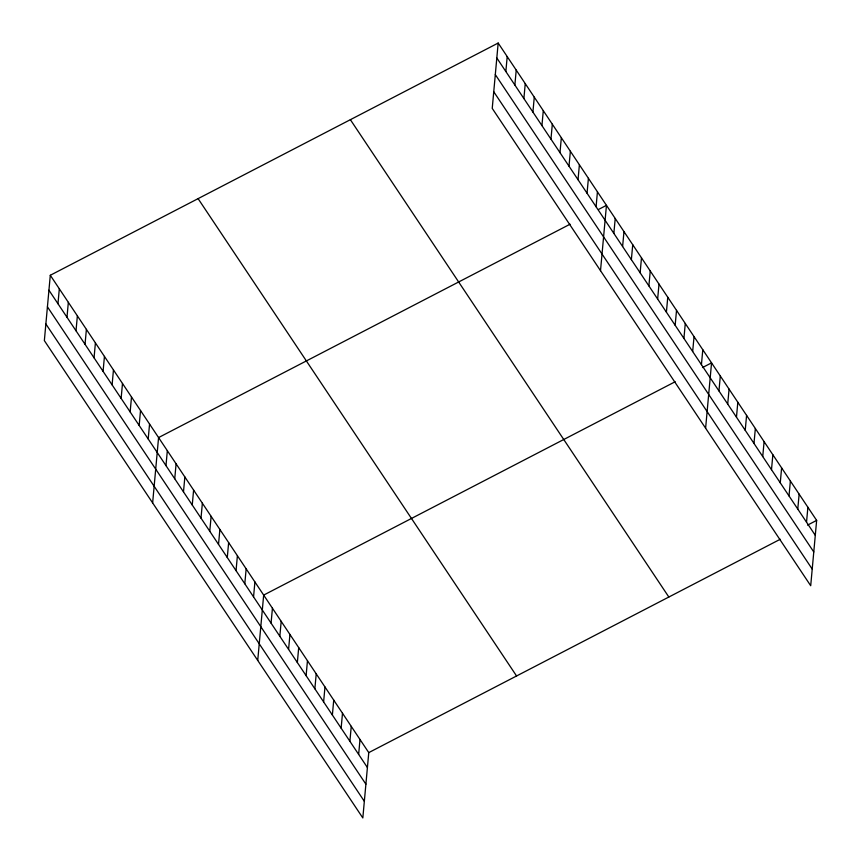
<?xml version="1.0" encoding="UTF-8"?>
<svg xmlns="http://www.w3.org/2000/svg" width="861" height="861" viewBox="0 0 861 861"><rect width="100%" height="100%" fill="white"/><g stroke="black" fill="none" stroke-linecap="round" stroke-linejoin="round"><path stroke-width="1.29" d="M50.293 275.272L44.352 340.612L362.825 817.95L368.766 752.611L50.293 275.272L498.175 43.05L816.648 520.388L810.707 585.728L492.234 108.389L498.175 43.05M57.967 303.718L59.323 288.801M66.986 317.246L68.342 302.319M76.005 330.775L77.372 315.847M85.035 344.292L86.391 329.376M94.053 357.821L95.41 342.893M103.083 371.339L104.439 356.422M112.102 384.867L113.458 369.939M121.132 398.395L122.488 383.468M130.151 411.913L131.507 396.996M139.17 425.442L140.526 410.514M148.2 438.97L149.556 424.042M152.634 502.91L158.575 437.571L570.079 224.204M165.979 465.618L167.335 450.69M174.74 478.748L176.096 463.821M183.49 491.868L184.857 476.951M192.251 504.998L193.607 490.07M201.011 518.128L202.367 503.201M209.772 531.248L211.128 516.331M218.522 544.378L219.878 529.45M227.282 557.508L228.639 542.581M236.043 570.628L237.399 555.711M244.804 583.758L246.16 568.841M253.554 596.888L254.91 581.961M257.73 660.43L263.67 595.091L675.175 381.735M271.075 623.138L272.431 608.221M279.825 636.268L281.192 621.341M288.586 649.398L289.942 634.471M297.346 662.518L298.702 647.601M306.107 675.648L307.463 660.721M314.857 688.778L316.224 673.851M323.618 701.898L324.974 686.981M332.378 715.028L333.734 700.101M341.139 728.158L342.495 713.231M349.889 741.278L351.256 726.361M358.65 754.408L360.006 739.481M505.848 71.495L507.204 56.578M514.867 85.024L516.223 70.096M523.886 98.552L525.253 83.625M532.916 112.07L534.272 97.153M541.935 125.598L543.291 110.671M550.965 139.116L552.321 124.199M559.984 152.645L561.34 137.728M569.003 166.173L570.369 151.245M578.032 179.691L579.388 164.774M587.051 193.219L588.407 178.292M596.081 206.748L597.437 191.82M600.515 270.688L606.456 205.349L598.503 209.471M613.861 233.396L615.217 218.468M622.611 246.526L623.977 231.598M631.371 259.645L632.727 244.728M640.132 272.776L641.488 257.848M648.893 285.906L650.249 270.978M657.643 299.025L659.009 284.108M666.403 312.156L667.759 297.239M675.164 325.286L676.52 310.358M683.925 338.416L685.281 323.488M692.674 351.536L694.041 336.619M701.435 364.666L702.791 349.738M705.611 428.208L711.552 362.868L702.458 367.582M718.957 390.916L720.313 375.999M727.706 404.046L729.073 389.118M736.467 417.176L737.823 402.248M745.228 430.296L746.584 415.379M753.988 443.426L755.345 428.498M762.738 456.556L764.105 441.628M771.499 469.675L772.855 454.759M780.26 482.806L781.616 467.878M789.02 495.936L790.376 481.008M797.77 509.055L799.137 494.139M806.531 522.186L807.887 507.258M368.766 752.611L780.27 539.255M807.553 525.102L816.648 520.388M496.819 57.978L815.292 535.316M495.312 74.606L813.774 551.955M493.751 91.75L812.214 569.089M350.373 119.679L668.846 597.028M198.095 198.643L516.568 675.982M48.937 290.2L367.41 767.538M47.43 306.828L365.893 784.177M45.87 323.973L364.332 801.311"/></g></svg>
